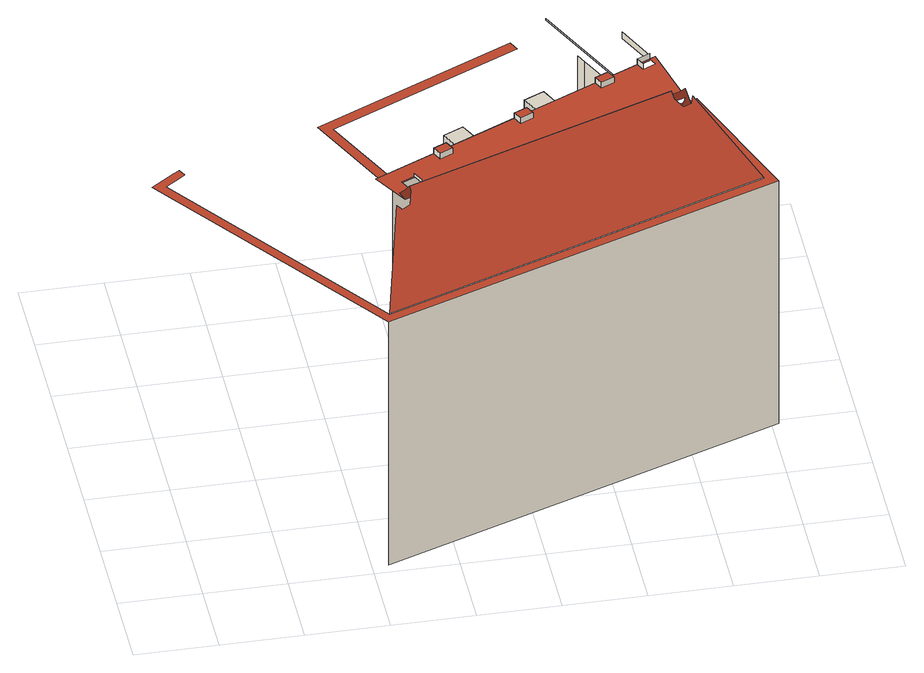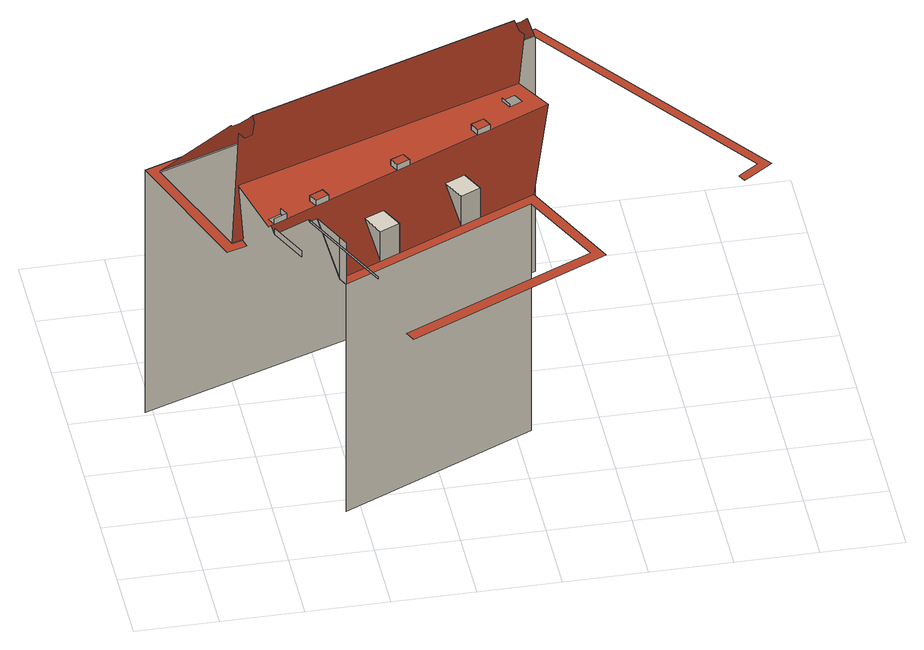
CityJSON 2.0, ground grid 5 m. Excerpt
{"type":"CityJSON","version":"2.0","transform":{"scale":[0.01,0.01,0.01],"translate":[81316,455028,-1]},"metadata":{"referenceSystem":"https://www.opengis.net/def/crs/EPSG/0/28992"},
"CityObjects":{
"building1":{"type":"Building","attributes":{"Volume":104797.07,"Dakoppervlakte":8542.52,"Muuroppervlakte":13883.88,"Vloeroppervlakte":5073.26,"hoogte_Z_max_in_m_NAP":34.28,"GEB_DOEL":"kantoorfunctie - kantoorfunctie,woonfunctie","yearOfConstruction":1620,"measuredHeight":34.75},"children":["building1-1","building1-2"],"geometry":[{"type":"MultiSurface","lod":"2","boundaries":[[[0,1,2,3]],[[4,5,6,7]],[[8,9,5,4]],[[7,10,8,4]],[[7,6,11,10]],[[12,13,14,15,16,17,18,19,20,21,22,23,24,25,26,27,28]],[[10,11,9,8]],[[29,17,16,30]],[[31,32,33]],[[34,35,32,31]],[[33,36,34,31]],[[36,35,34]],[[37,38,39,40,41,42,43,44,45,46,47,48]],[[49,50,51,52]],[[53,54,55,50,49,56,57,58,59,60,32,35]],[[61,62,63,64]],[[65,66,64,63]],[[62,67,65,63]],[[68,67,62,61]],[[66,65,67,68]],[[40,25,24,41]],[[69,70,71,72,73,74,75,76,77,78,79,80,66,68,61,64,9,11,6,5,81],[0,3,82,83]],[[32,60,81,5,9,64,66,80,77,76,73,72,84,85,86,87,55,54,88,89,53,35,36,33]],[[47,46,90,91,92,93,94,95,96,70,69,97,98]],[[99,53,89]],[[53,99,100,54]],[[99,89,88,100]],[[88,54,100]],[[79,101,102,80]],[[103,77,80,102]],[[101,104,103,102]],[[78,104,101,79]],[[55,105,106,50]],[[87,105,55]],[[77,103,104,78]],[[107,108,86,109]],[[109,86,85]],[[75,110,111,76]],[[112,73,76,111]],[[84,113,114,115]]],"semantics":{"surfaces":[{"type":"WallSurface"},{"type":"RoofSurface"}],"values":[0,0,0,1,0,1,0,0,null,null,null,null,1,0,1,0,0,1,0,0,0,1,1,1,null,null,null,null,0,0,1,0,0,0,0,0,0,0,0,0]}}]},
"building1-1":{"type":"BuildingInstallation","parents":["building1"],"geometry":[{"type":"MultiSurface","lod":"2","boundaries":[[[33,36,34,31]],[[34,35,32,31]],[[31,32,33]],[[36,35,34]]],"semantics":{"surfaces":[{"type":"RoofSurface"},{"type":"WallSurface"}],"values":[0,1,1,1]}}]},
"building1-2":{"type":"BuildingInstallation","parents":["building1"],"geometry":[{"type":"MultiSurface","lod":"2","boundaries":[[[99,89,88,100]],[[53,99,100,54]],[[99,53,89]],[[88,54,100]]],"semantics":{"surfaces":[{"type":"RoofSurface"},{"type":"WallSurface"}],"values":[0,1,1,1]}}]}
},
"vertices":[
[1441,1085,2036],[1441,1085,2055],[1471,1021,2055],[1471,1021,2036],[1590,1278,2075],[1590,1278,2036],[1618,1219,2036],[1618,1219,2075],[1670,1315,2075],[1670,1315,2036],[1697,1256,2075],[1697,1256,2036],[189,1710,1793],[179,1702,1793],[157,1686,1793],[8,1578,1793],[1097,68,1793],[3541,967,1793],[3227,1825,1793],[3161,1802,1793],[3132,1792,1793],[3106,1783,1793],[3119,1727,1793],[3185,1751,1793],[3460,1004,1793],[1117,140,1793],[87,1568,1793],[188,1641,1793],[214,1660,1793],[3541,967,53],[1097,68,53],[1714,1624,1892],[1714,1624,1680],[1780,1484,1892],[1837,1682,1892],[1837,1682,1680],[1903,1542,1892],[1320,573,2232],[1271,546,2221],[1236,556,2249],[1117,140,1801],[3460,1004,1801],[3095,1248,2257],[3082,1218,2227],[3031,1198,2225],[2981,1220,2274],[2970,1247,2311],[1328,642,2311],[1336,627,2289],[1403,1549,1680],[2587,2104,1680],[2587,2104,53],[1403,1549,53],[2232,1867,1680],[2354,1925,1680],[2614,2047,1680],[1158,2072,1680],[2336,2625,1680],[2307,2687,1680],[1072,2107,1680],[1374,1465,1680],[2133,1463,2036],[2133,1463,2075],[2106,1520,2075],[2106,1520,2036],[2186,1557,2075],[2186,1557,2036],[2213,1500,2075],[2213,1500,2036],[1347,878,2036],[3107,1527,2036],[3010,1944,2036],[2993,1936,2036],[2973,1927,2036],[2998,1874,2036],[2918,1836,2036],[2893,1889,2036],[2706,1801,2036],[2732,1746,2036],[2650,1707,2036],[2624,1763,2036],[1220,1104,2036],[1391,983,2036],[1361,1047,2036],[2979,1965,1992],[2759,1862,1992],[2755,1870,1980],[2708,1848,1980],[2420,1784,1892],[2298,1727,1892],[2961,1271,2278],[2983,1321,2228],[3034,1341,2227],[3065,1327,2257],[3185,1751,1801],[3119,1727,1801],[3117,1727,1801],[1278,685,2237],[1309,676,2262],[2232,1867,1892],[2354,1925,1892],[2650,1707,2075],[2624,1763,2075],[2706,1801,2075],[2732,1746,2075],[2614,2047,1980],[2587,2104,1980],[2471,2475,1992],[2471,2475,1980],[2755,1870,1992],[2918,1836,2074],[2893,1889,2074],[2973,1927,2074],[2979,1965,2036],[2866,2206,2036],[2866,2206,1992]
]}
